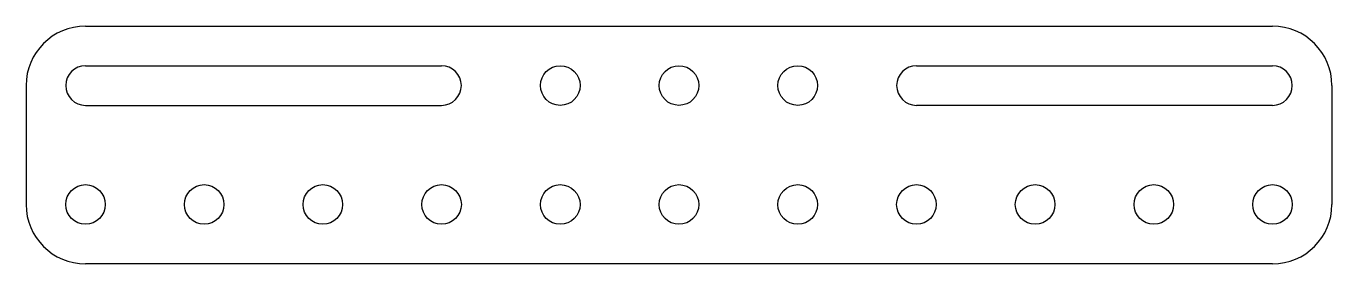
# Model space of a CAD drawing. Header units: millimetres. Extents: x 251.9 to 350.9, y 210.7 to 228.7.
import ezdxf

# ---------------------------------------------------------------- set-up
doc = ezdxf.new("R2010")
doc.units = ezdxf.units.MM
doc.layers.add('Default', color=7, linetype='Continuous')

msp = doc.modelspace()

# ---------------------------------------------------------------- linework, layer by layer
at = {"layer": 'Default', "color": 7, "linetype": 'Continuous'}
for p, q in [((256.429, 228.742), (346.429, 228.742)), ((256.429, 225.742), (283.429, 225.742)), ((319.429, 225.742), (346.429, 225.742)), ((251.929, 224.242), (251.929, 215.242)), ((350.929, 224.242), (350.929, 215.242)), ((256.429, 222.742), (283.429, 222.742)), ((346.429, 222.742), (319.429, 222.742)), ((346.429, 210.742), (256.429, 210.742))]:
    msp.add_line(p, q, dxfattribs=at)
for centre in [(292.429, 224.242), (301.429, 224.242), (310.429, 224.242), (256.429, 215.242), (265.429, 215.242), (274.429, 215.242), (283.429, 215.242), (292.429, 215.242), (301.429, 215.242), (310.429, 215.242), (319.429, 215.242), (328.429, 215.242), (337.429, 215.242), (346.429, 215.242)]:
    msp.add_circle(centre, 1.5, dxfattribs=at)
for centre, radius, start, end in [((256.429, 224.242), 4.5, 90, 180), ((346.429, 224.242), 4.5, 0, 90), ((256.429, 224.242), 1.5, 90, 270), ((283.429, 224.242), 1.5, 270, 90), ((319.429, 224.242), 1.5, 90, 270), ((346.429, 224.242), 1.5, 270, 90), ((256.429, 215.242), 4.5, 180, 270), ((346.429, 215.242), 4.5, 270, 0)]:
    msp.add_arc(centre, radius, start, end, dxfattribs=at)

doc.saveas('drawing.dxf')
